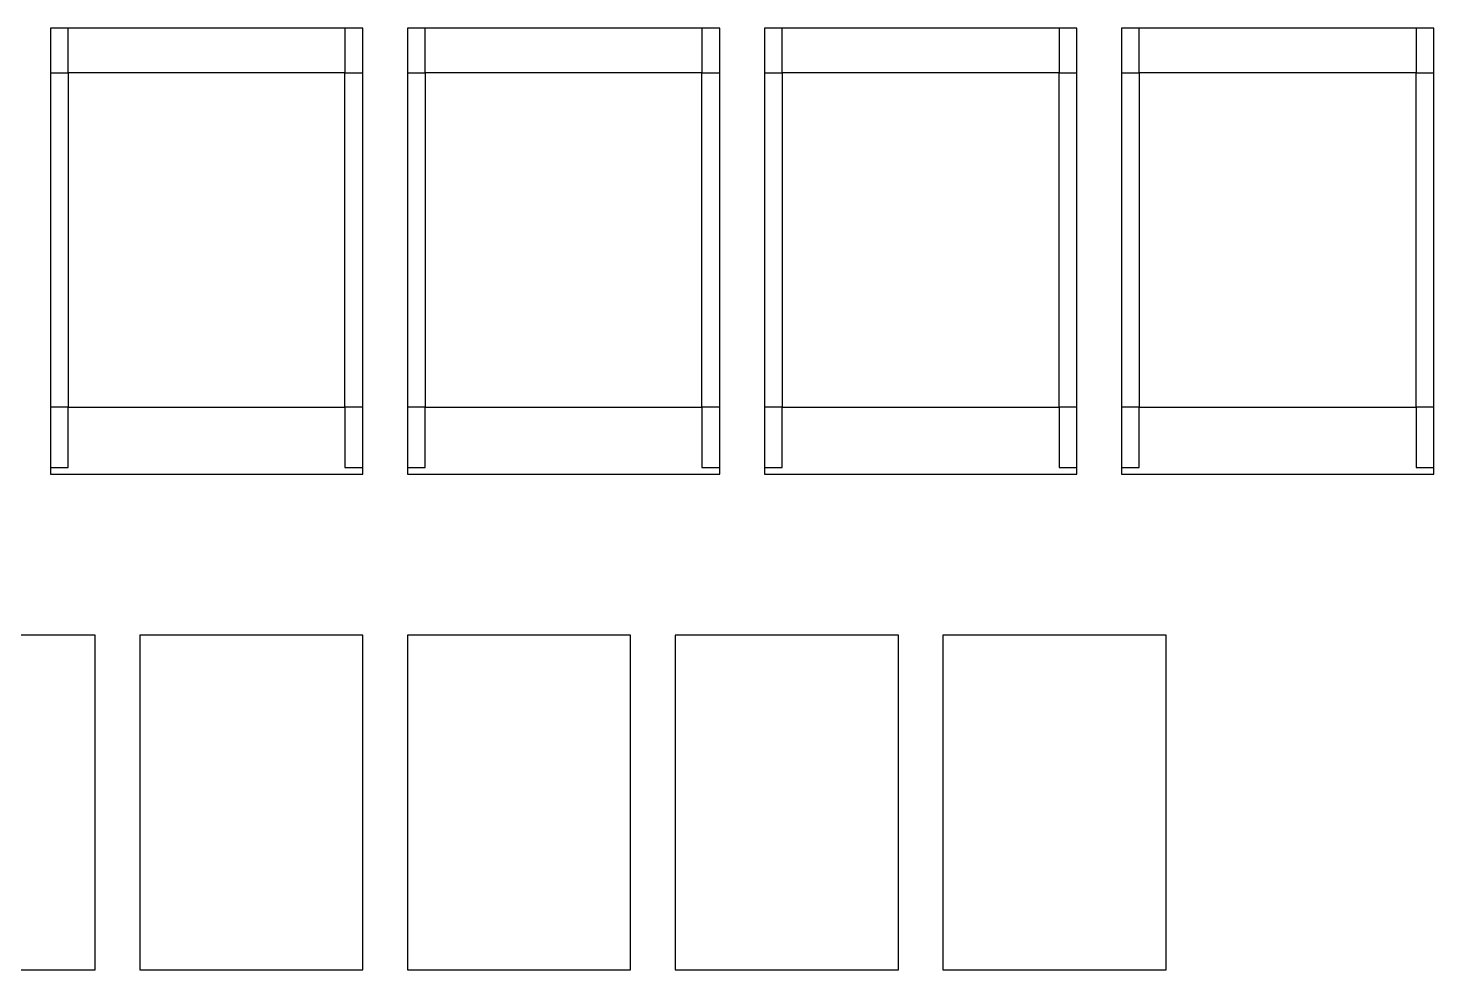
# Model space of a CAD drawing. Extents: x 0 to 723, y 0 to 367.
# Drawn here: x 395 to 710, y 0 to 211.1 of the extents above; entities that cross this region are included whole.
import ezdxf

# ---------------------------------------------------------------- set-up
doc = ezdxf.new("R2010")
doc.units = 0
doc.header["$MEASUREMENT"] = 0
doc.layers.get('0').update_dxf_attribs({"linetype": 'CONTINUOUS'})

msp = doc.modelspace()

# ---------------------------------------------------------------- linework, layer by layer
at = {"color": 7, "linetype": 'CONTINUOUS'}
for points in [[(470.04, 211.14), (400.04, 211.14), (400.04, 111.14), (470.04, 111.14)], [(404.04, 211.14), (400.04, 211.14), (400.04, 201.14), (404.04, 201.14)], [(470.04, 211.14), (466.04, 211.14), (466.04, 201.14), (470.04, 201.14)], [(550.04, 211.14), (480.04, 211.14), (480.04, 111.14), (550.04, 111.14)], [(484.04, 211.14), (480.04, 211.14), (480.04, 201.14), (484.04, 201.14)], [(550.04, 211.14), (546.04, 211.14), (546.04, 201.14), (550.04, 201.14)], [(630.04, 211.14), (560.04, 211.14), (560.04, 111.14), (630.04, 111.14)], [(564.04, 211.14), (560.04, 211.14), (560.04, 201.14), (564.04, 201.14)], [(630.04, 211.14), (626.04, 211.14), (626.04, 201.14), (630.04, 201.14)], [(710.04, 211.14), (640.04, 211.14), (640.04, 111.14), (710.04, 111.14)], [(644.04, 211.14), (640.04, 211.14), (640.04, 201.14), (644.04, 201.14)], [(710.04, 211.14), (706.04, 211.14), (706.04, 201.14), (710.04, 201.14)], [(466.04, 201.14), (404.04, 201.14), (404.04, 126.14), (466.04, 126.14)], [(546.04, 201.14), (484.04, 201.14), (484.04, 126.14), (546.04, 126.14)], [(626.04, 201.14), (564.04, 201.14), (564.04, 126.14), (626.04, 126.14)], [(706.04, 201.14), (644.04, 201.14), (644.04, 126.14), (706.04, 126.14)], [(404.04, 126.14), (400.04, 126.14), (400.04, 112.64), (404.04, 112.64)], [(470.04, 126.14), (466.04, 126.14), (466.04, 112.64), (470.04, 112.64)], [(484.04, 126.14), (480.04, 126.14), (480.04, 112.64), (484.04, 112.64)], [(550.04, 126.14), (546.04, 126.14), (546.04, 112.64), (550.04, 112.64)], [(564.04, 126.14), (560.04, 126.14), (560.04, 112.64), (564.04, 112.64)], [(630.04, 126.14), (626.04, 126.14), (626.04, 112.64), (630.04, 112.64)], [(644.04, 126.14), (640.04, 126.14), (640.04, 112.64), (644.04, 112.64)], [(710.04, 126.14), (706.04, 126.14), (706.04, 112.64), (710.04, 112.64)], [(360.04, 0.04), (410.04, 0.04), (410.04, 75.04), (360.04, 75.04)], [(420.04, 0.04), (470.04, 0.04), (470.04, 75.04), (420.04, 75.04)], [(480.04, 0.04), (530.04, 0.04), (530.04, 75.04), (480.04, 75.04)], [(540.04, 0.04), (590.04, 0.04), (590.04, 75.04), (540.04, 75.04)], [(600.04, 0.04), (650.04, 0.04), (650.04, 75.04), (600.04, 75.04)]]:
    msp.add_lwpolyline(points, close=True, dxfattribs=at)

doc.saveas('drawing.dxf')
